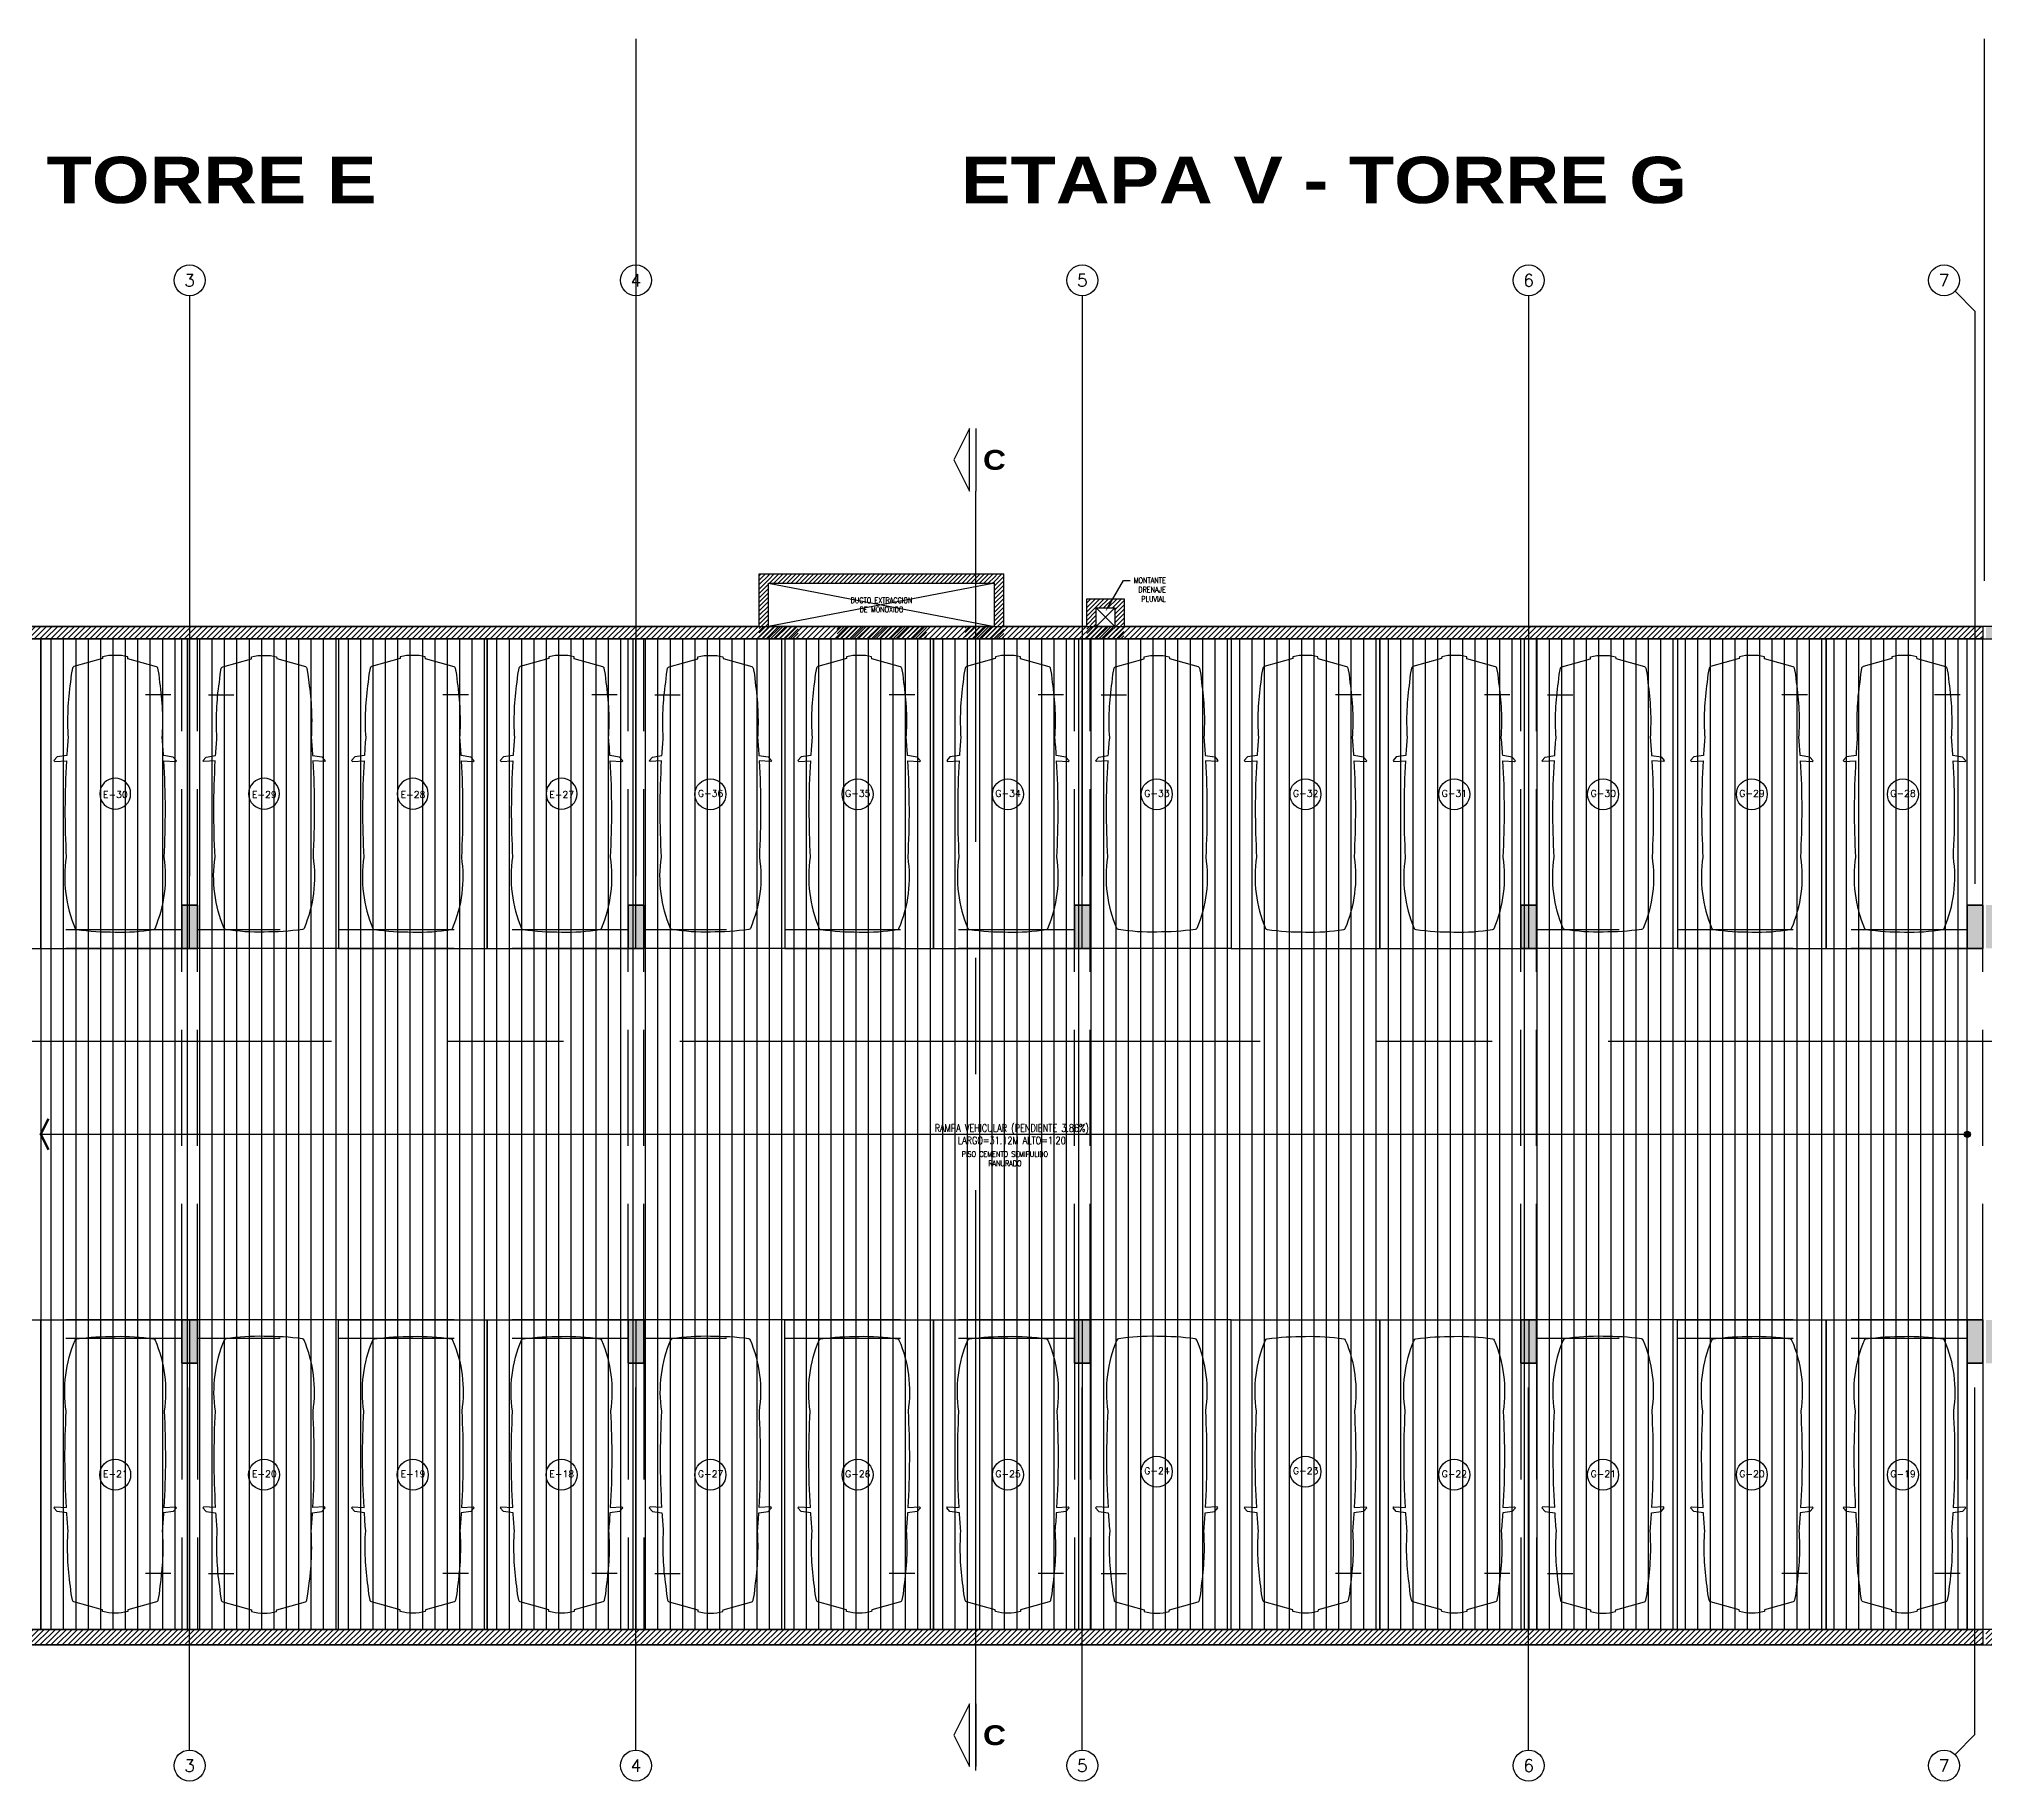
# Model space of a CAD drawing. Extents: x 226317 to 226469, y 8188101 to 8188260.
# Drawn here: x 226357.07 to 226388.5, y 8188149.46 to 8188177.6 of the extents above; entities that cross this region are included whole.
import ezdxf
from ezdxf import colors
from ezdxf.entities.mleader import LeaderData, LeaderLine
from ezdxf.enums import TextEntityAlignment as Align
from ezdxf.math import Vec2, Vec3

# ---------------------------------------------------------------- set-up
doc = ezdxf.new("R2010")
doc.units = 0
doc.header["$LTSCALE"] = 15
for name, pattern in [('CENTER', [2, 1.25, -0.25, 0.25, -0.25]), ('HIDDEN2', [0.1875, 0.125, -0.0625]), ('PHANTOM', [2.5, 1.25, -0.25, 0.25, -0.25, 0.25, -0.25]), ('PHANTOM2', [1.25, 0.625, -0.125, 0.125, -0.125, 0.125, -0.125])]:
    doc.linetypes.add(name, pattern=pattern)
doc.layers.get('0').update_dxf_attribs({"color": 250})
for name, color, linetype in [('A-EJES', 250, 'PHANTOM'), ('A-ESTRUCTURA-HATCH', 250, 'Continuous'), ('A-ESTRUCTURA-MUROS', 252, 'Continuous'), ('A-ESTRUCTURA-VIGAS', 250, 'HIDDEN2'), ('A-HATCH', 250, 'Continuous'), ('A-LINEAS', 250, 'Continuous'), ('A-MOBILIARIO', 250, 'Continuous'), ('A-NUMERO ESTAC', 250, 'Continuous'), ('A-TEXTO-ACABADO PISO', 250, 'Continuous'), ('A-TEXTO-AMBIENTES', 252, 'Continuous'), ('A-TEXTO-INDICACIONES', 250, 'Continuous'), ('A_50_CortesElev', 250, 'CENTER'), ('L11 Borde Laminas y Ejes', 150, 'Continuous'), ('L6 Linea fina', 141, 'Continuous'), ('MURO CF 120', 250, 'Continuous'), ('MURO CF 60', 250, 'Continuous')]:
    doc.layers.add(name, color=color, linetype=linetype)
doc.layers.add('A-ESTRUCTURA-PLACAS', color=252, linetype='Continuous', lineweight=35)
doc.layers.add('A-MUROS', color=252, linetype='Continuous', lineweight=30)
doc.styles.add('R160-75', font='ariblk.ttf', dxfattribs={"height": 0.6})
doc.styles.add('ROMANS', font='romans.shx', dxfattribs={"width": 0.8})
doc.styles.add('TXT_COTAS', font='romans.shx', dxfattribs={"width": 0.8})
pattern_1 = [(45, (226441.93555, 8188203.057414), (-0.03535534, 0.03535534), [])]

# ---------------------------------------------------------------- blocks, each defined once
blk = doc.blocks.new('*U78')
at = {"ltscale": 0.5}
blk.add_line((2.1, 4.097), (1.687, 4.097), dxfattribs=at)
blk.add_lwpolyline([(0, 0), (2.4, 0), (2.4, 5), (0, 5)], close=True, dxfattribs=at)
blk.add_lwpolyline([(1.988, 3.029), (2.175, 3.018), (2.189, 3.033), (2.136, 3.092), (1.982, 3.115, 0.005253), (1.961, 3.403, 0.053235), (1.923, 4.298), (1.91, 4.424), (1.891, 4.525), (1.886, 4.535, 0.218656), (1.867, 4.551), (1.406, 4.68), (1.402, 4.708, 0.091554), (1.2, 4.734, 0.09162), (0.998, 4.709), (0.994, 4.682), (0.533, 4.552, 0.218656), (0.514, 4.536), (0.509, 4.527), (0.49, 4.425), (0.477, 4.3, 0.053235), (0.439, 3.404, 0.005253), (0.418, 3.116), (0.264, 3.093), (0.211, 3.034), (0.225, 3.019), (0.412, 3.03, 0.028265), (0.41, 1.476, 0.139924), (0.555, 0.325, 0.272148), (0.579, 0.306, 0.035353), (1.2, 0.266, 0.045639), (1.819, 0.305, 0.272148), (1.843, 0.324, 0.139889), (1.99, 1.475, 0.028265)], format="xyb", close=True, dxfattribs=at)
blk = doc.blocks.new('*U84')
at = {"ltscale": 0.5}
blk.add_line((2.165, 4.097), (1.752, 4.097), dxfattribs=at)
blk.add_lwpolyline([(0, 0), (2.53, 0), (2.53, 5), (0, 5)], close=True, dxfattribs=at)
blk.add_lwpolyline([(2.053, 3.029), (2.24, 3.018), (2.254, 3.033), (2.201, 3.092), (2.047, 3.115, 0.005253), (2.026, 3.403, 0.053235), (1.988, 4.298), (1.975, 4.424), (1.956, 4.525), (1.951, 4.535, 0.218656), (1.932, 4.551), (1.471, 4.68), (1.467, 4.708, 0.091554), (1.265, 4.734, 0.09162), (1.063, 4.709), (1.059, 4.682), (0.598, 4.552, 0.218656), (0.579, 4.536), (0.574, 4.527), (0.555, 4.425), (0.542, 4.3, 0.053235), (0.504, 3.404, 0.005253), (0.483, 3.116), (0.329, 3.093), (0.276, 3.034), (0.29, 3.019), (0.477, 3.03, 0.028265), (0.475, 1.476, 0.139924), (0.62, 0.325, 0.272148), (0.644, 0.306, 0.035353), (1.265, 0.266, 0.045639), (1.884, 0.305, 0.272148), (1.908, 0.324, 0.139889), (2.055, 1.475, 0.028265)], format="xyb", close=True, dxfattribs=at)
blk = doc.blocks.new('*U79')
at = {"ltscale": 0.5}
blk.add_line((2.102, 4.097), (1.69, 4.097), dxfattribs=at)
blk.add_lwpolyline([(0, 0), (2.405, 0), (2.405, 5), (0, 5)], close=True, dxfattribs=at)
blk.add_lwpolyline([(1.99, 3.029), (2.177, 3.018), (2.191, 3.033), (2.138, 3.092), (1.985, 3.115, 0.005253), (1.963, 3.403, 0.053235), (1.925, 4.298), (1.912, 4.424), (1.893, 4.525), (1.889, 4.535, 0.218656), (1.87, 4.551), (1.408, 4.68), (1.405, 4.708, 0.091554), (1.203, 4.734, 0.09162), (1, 4.709), (0.997, 4.682), (0.535, 4.552, 0.218656), (0.516, 4.536), (0.512, 4.527), (0.493, 4.425), (0.48, 4.3, 0.053235), (0.442, 3.404, 0.005253), (0.42, 3.116), (0.267, 3.093), (0.214, 3.034), (0.228, 3.019), (0.415, 3.03, 0.028265), (0.412, 1.476, 0.139924), (0.557, 0.325, 0.272148), (0.581, 0.306, 0.035353), (1.203, 0.266, 0.045639), (1.822, 0.305, 0.272148), (1.846, 0.324, 0.139889), (1.993, 1.475, 0.028265)], format="xyb", close=True, dxfattribs=at)
blk = doc.blocks.new('*U101')
at = {"ltscale": 0.5}
blk.add_line((2.1, 4.097), (1.687, 4.097), dxfattribs=at)
blk.add_lwpolyline([(0, 0), (2.4, 0), (2.4, 5), (0, 5)], close=True, dxfattribs=at)
blk.add_lwpolyline([(1.988, 3.029), (2.175, 3.018), (2.189, 3.033), (2.136, 3.092), (1.982, 3.115, 0.005253), (1.961, 3.403, 0.053235), (1.923, 4.298), (1.91, 4.424), (1.891, 4.525), (1.886, 4.535, 0.218656), (1.867, 4.551), (1.406, 4.68), (1.402, 4.708, 0.091554), (1.2, 4.734, 0.09162), (0.998, 4.709), (0.994, 4.682), (0.533, 4.552, 0.218656), (0.514, 4.536), (0.509, 4.527), (0.49, 4.425), (0.477, 4.3, 0.053235), (0.439, 3.404, 0.005253), (0.418, 3.116), (0.264, 3.093), (0.211, 3.034), (0.225, 3.019), (0.412, 3.03, 0.028265), (0.41, 1.476, 0.139924), (0.555, 0.325, 0.272148), (0.579, 0.306, 0.035353), (1.2, 0.266, 0.045639), (1.819, 0.305, 0.272148), (1.843, 0.324, 0.139889), (1.99, 1.475, 0.028265)], format="xyb", close=True, dxfattribs=at)
blk = doc.blocks.new('*U102')
at = {"ltscale": 0.5}
blk.add_line((2.102, 4.097), (1.69, 4.097), dxfattribs=at)
blk.add_lwpolyline([(0, 0), (2.405, 0), (2.405, 5), (0, 5)], close=True, dxfattribs=at)
blk.add_lwpolyline([(1.99, 3.029), (2.177, 3.018), (2.191, 3.033), (2.138, 3.092), (1.985, 3.115, 0.005253), (1.963, 3.403, 0.053235), (1.925, 4.298), (1.912, 4.424), (1.893, 4.525), (1.889, 4.535, 0.218656), (1.87, 4.551), (1.408, 4.68), (1.405, 4.708, 0.091554), (1.202, 4.734, 0.09162), (1, 4.709), (0.997, 4.682), (0.535, 4.552, 0.218656), (0.516, 4.536), (0.512, 4.527), (0.493, 4.425), (0.48, 4.3, 0.053235), (0.442, 3.404, 0.005253), (0.42, 3.116), (0.267, 3.093), (0.214, 3.034), (0.228, 3.019), (0.415, 3.03, 0.028265), (0.412, 1.476, 0.139924), (0.557, 0.325, 0.272148), (0.581, 0.306, 0.035353), (1.202, 0.266, 0.045639), (1.822, 0.305, 0.272148), (1.846, 0.324, 0.139889), (1.993, 1.475, 0.028265)], format="xyb", close=True, dxfattribs=at)
blk = doc.blocks.new('EST P2')
at = {"layer": 'A-ESTRUCTURA-HATCH'}
h = blk.add_hatch(dxfattribs=at)
h.set_pattern_fill('ANSI31', color=256, scale=0.02)
h.set_pattern_definition([(45, (-226392.07709, -8188163.05961), (-0.04490128060535, 0.04490128060535), [])])
h.paths.add_polyline_path([(-3.61, 5.05), (-3.61, 4.85), (-44.785, 4.85), (-44.785, -0.15), (-46.99, -0.15), (-46.99, -11.15), (-3.61, -11.15), (-3.61, -11.4), (-47.24, -11.4), (-47.24, 0.15), (-45.035, 0.15), (-45.035, 5.05)])
h.paths.add_polyline_path([(5.876, 4.85), (5.876, 5.05), (35.53, 5.05), (35.53, 4.85)])
h.paths.add_polyline_path([(35.58, -11.15), (71.88, -11.15), (71.88, -11.4), (35.58, -11.4)])
h.paths.add_polyline_path([(-3.56, -11.15), (35.53, -11.15), (35.53, -11.4), (-3.56, -11.4)])
edge = h.paths.add_edge_path()
edge.add_arc((63.301, -0.15), 9.7, 360, 540)
edge.add_line((53.601, -0.15), (53.801, -0.15))
edge.add_arc((63.301, -0.15), 9.5, 0, 180, ccw=False)
edge.add_line((72.801, -0.15), (73.001, -0.15))
h.paths.add_polyline_path([(47.915, 5.05), (35.58, 5.05), (35.58, 4.85), (47.915, 4.85)])
edge = h.paths.add_edge_path()
edge.add_arc((63.301, -0.15), 3.3, 0.0011, 49.9945)
edge.add_line((65.422, 2.378), (65.422, -0.15))
edge.add_line((65.422, -0.15), (65.272, -0.15))
edge.add_line((65.272, -0.15), (65.272, 2.496))
edge.add_arc((63.301, -0.15), 3.3, 53.3155, 179.9999)
edge.add_line((60.001, -0.15), (59.801, -0.15))
edge.add_arc((63.301, -0.15), 3.5, 0.001, 179.9999, ccw=False)
edge.add_line((66.801, -0.15), (66.601, -0.15))
edge.add_line((66.601, -0.15), (66.601, -0.15))
h.paths.add_polyline_path([(51.865, 4.85), (53.376, 4.85), (53.376, 5.05), (51.865, 5.05)])
h = blk.add_hatch(color=256, dxfattribs=at)
h.dxf.hatch_style = 1
h.paths.add_polyline_path([(1.925, -0.151), (-0.175, -0.151), (-0.175, 4.85), (-3.56, 4.85), (-3.56, 5.05), (3.775, 5.05), (3.775, 3.2), (3.625, 3.2), (3.625, 4.85), (-0.025, 4.85), (-0.025, 2.2), (3.775, 2.2), (3.775, 2.05), (-0.025, 2.05), (-0.025, 0), (1.925, 0)])
h.paths.add_polyline_path([(51.865, 5.05), (47.915, 5.05), (47.915, -0.15), (50.25, -0.15), (50.25, 0), (48.065, 0), (48.065, 2.05), (50.015, 2.05), (50.015, 2.2), (48.065, 2.2), (48.065, 4.85), (51.715, 4.85), (51.715, 1.9), (51.865, 1.9)])
h.paths.add_polyline_path([(71.63, -6.15), (71.88, -6.15), (71.88, -6.85), (71.63, -6.85)])
h.paths.add_polyline_path([(64.42, -6.15), (64.67, -6.15), (64.67, -6.85), (64.42, -6.85)])
h.paths.add_polyline_path([(57.21, -6.15), (57.46, -6.15), (57.46, -6.85), (57.21, -6.85)])
h.paths.add_polyline_path([(50, -6.15), (50.25, -6.15), (50.25, -6.85), (50, -6.85)])
h.paths.add_polyline_path([(42.79, -6.15), (43.04, -6.15), (43.04, -6.85), (42.79, -6.85)])
h.paths.add_polyline_path([(42.79, 0.55), (43.04, 0.55), (43.04, -0.15), (42.79, -0.15)])
h.paths.add_polyline_path([(35.58, -6.15), (35.83, -6.15), (35.83, -6.85), (35.58, -6.85)])
h.paths.add_polyline_path([(35.58, 0.55), (35.83, 0.55), (35.83, -0.15), (35.58, -0.15)])
h.paths.add_polyline_path([(35.28, -6.15), (35.53, -6.15), (35.53, -6.85), (35.28, -6.85)])
h.paths.add_polyline_path([(35.28, 0.55), (35.53, 0.55), (35.53, -0.15), (35.28, -0.15)])
h.paths.add_polyline_path([(30.28, -6.15), (30.53, -6.15), (30.53, -6.85), (30.28, -6.85)])
h.paths.add_polyline_path([(30.28, 0.55), (30.53, 0.55), (30.53, -0.15), (30.28, -0.15)])
h.paths.add_polyline_path([(23.07, -6.15), (23.32, -6.15), (23.32, -6.85), (23.07, -6.85)])
h.paths.add_polyline_path([(23.07, 0.55), (23.32, 0.55), (23.32, -0.15), (23.07, -0.15)])
h.paths.add_polyline_path([(18.07, -6.15), (18.32, -6.15), (18.32, -6.85), (18.07, -6.85)])
h.paths.add_polyline_path([(18.07, 0.55), (18.32, 0.55), (18.32, -0.15), (18.07, -0.15)])
h.paths.add_polyline_path([(10.86, -6.15), (11.11, -6.15), (11.11, -6.85), (10.86, -6.85)])
h.paths.add_polyline_path([(10.86, 0.55), (11.11, 0.55), (11.11, -0.15), (10.86, -0.15)])
h.paths.add_polyline_path([(3.65, -6.15), (3.9, -6.15), (3.9, -6.85), (3.65, -6.85)])
h.paths.add_polyline_path([(3.626, 0.55), (3.9, 0.55), (3.9, -0.15), (3.626, -0.15)])
h.paths.add_polyline_path([(-3.56, -6.15), (-3.31, -6.15), (-3.31, -6.85), (-3.56, -6.85)])
h.paths.add_polyline_path([(-3.56, 0.55), (-3.31, 0.55), (-3.31, -0.15), (-3.56, -0.15)])
h.paths.add_polyline_path([(-3.86, -6.15), (-3.61, -6.15), (-3.61, -6.85), (-3.86, -6.85)])
h.paths.add_polyline_path([(-3.86, 0.55), (-3.61, 0.55), (-3.61, -0.15), (-3.86, -0.15)])
h.paths.add_polyline_path([(-11.07, -6.15), (-10.82, -6.15), (-10.82, -6.85), (-11.07, -6.85)])
h.paths.add_polyline_path([(-11.07, 0.55), (-10.82, 0.55), (-10.82, -0.15), (-11.07, -0.15)])
h.paths.add_polyline_path([(-18.28, -6.15), (-18.03, -6.15), (-18.03, -6.85), (-18.28, -6.85)])
h.paths.add_polyline_path([(-18.28, 0.55), (-18.03, 0.55), (-18.03, -0.15), (-18.28, -0.15)])
h.paths.add_polyline_path([(-25.49, -6.15), (-25.24, -6.15), (-25.24, -6.85), (-25.49, -6.85)])
h.paths.add_polyline_path([(-25.49, 0.55), (-25.24, 0.55), (-25.24, -0.15), (-25.49, -0.15)])
h.paths.add_polyline_path([(-32.7, -6.15), (-32.45, -6.15), (-32.45, -6.85), (-32.7, -6.85)])
h.paths.add_polyline_path([(-32.7, 0.55), (-32.45, 0.55), (-32.45, -0.15), (-32.7, -0.15)])
h.paths.add_polyline_path([(-39.91, -6.15), (-39.66, -6.15), (-39.66, -6.85), (-39.91, -6.85)])
h.paths.add_polyline_path([(-39.91, 0.55), (-39.66, 0.55), (-39.66, -0.15), (-39.91, -0.15)])
at = {"layer": 'A-ESTRUCTURA-MUROS'}
blk.add_lwpolyline([(-3.61, 5.05), (-3.61, 4.85), (-44.785, 4.85), (-44.785, -0.15), (-46.99, -0.15), (-46.99, -11.15), (-3.61, -11.15), (-3.61, -11.4), (-47.24, -11.4), (-47.24, 0.15), (-45.035, 0.15), (-45.035, 5.05)], close=True, dxfattribs=at)
at = {"layer": 'A-ESTRUCTURA-PLACAS'}
for points in [[(-32.7, 0.55), (-32.45, 0.55), (-32.45, -0.15), (-32.7, -0.15)], [(-25.49, 0.55), (-25.24, 0.55), (-25.24, -0.15), (-25.49, -0.15)], [(-18.28, 0.55), (-18.03, 0.55), (-18.03, -0.15), (-18.28, -0.15)], [(-11.07, 0.55), (-10.82, 0.55), (-10.82, -0.15), (-11.07, -0.15)], [(-3.86, 0.55), (-3.61, 0.55), (-3.61, -0.15), (-3.86, -0.15)], [(-32.7, -6.15), (-32.45, -6.15), (-32.45, -6.85), (-32.7, -6.85)], [(-25.49, -6.15), (-25.24, -6.15), (-25.24, -6.85), (-25.49, -6.85)], [(-18.28, -6.15), (-18.03, -6.15), (-18.03, -6.85), (-18.28, -6.85)], [(-11.07, -6.15), (-10.82, -6.15), (-10.82, -6.85), (-11.07, -6.85)], [(-3.86, -6.15), (-3.61, -6.15), (-3.61, -6.85), (-3.86, -6.85)]]:
    blk.add_lwpolyline(points, close=True, dxfattribs=at)
at = {"layer": 'A-ESTRUCTURA-VIGAS'}
for points in [[(-32.7, 0.55), (-32.7, 4.85)], [(-32.45, 0.55), (-32.45, 4.85)], [(-25.49, 0.55), (-25.49, 4.85)], [(-25.24, 0.55), (-25.24, 4.85)], [(-18.28, 0.55), (-18.28, 4.85)], [(-18.03, 0.55), (-18.03, 4.85)], [(-11.07, 0.55), (-11.07, 4.85)], [(-10.82, 0.55), (-10.82, 4.85)], [(-3.86, 0.55), (-3.86, 4.85)], [(-3.61, 0.55), (-3.61, 4.85)], [(-32.7, 0.15), (-39.66, 0.15)], [(-25.49, 0.15), (-32.45, 0.15)], [(-18.28, 0.15), (-25.24, 0.15)], [(-3.86, 0.15), (-10.82, 0.15)], [(-32.7, -0.15), (-39.66, -0.15)], [(-32.7, -6.15), (-32.7, -0.15)], [(-32.45, -6.15), (-32.45, -0.15)], [(-25.49, -0.15), (-32.45, -0.15)], [(-25.49, -6.15), (-25.49, -0.15)], [(-25.24, -6.15), (-25.24, -0.15)], [(-18.28, -0.15), (-25.24, -0.15)], [(-18.28, -6.15), (-18.28, -0.15)], [(-18.03, -6.15), (-18.03, -0.15)], [(-11.07, -6.15), (-11.07, -0.15)], [(-10.82, -6.15), (-10.82, -0.15)], [(-3.86, -0.15), (-10.82, -0.15)], [(-3.86, -6.15), (-3.86, -0.15)], [(-3.61, -6.15), (-3.61, -0.15)], [(-32.7, -6.15), (-39.66, -6.15)], [(-25.49, -6.15), (-32.45, -6.15)], [(-18.28, -6.15), (-25.24, -6.15)], [(-3.86, -6.15), (-10.82, -6.15)], [(-32.7, -6.45), (-39.66, -6.45)], [(-25.49, -6.45), (-32.45, -6.45)], [(-18.28, -6.45), (-25.24, -6.45)], [(-3.86, -6.45), (-10.82, -6.45)], [(-32.7, -6.85), (-32.7, -11.15)], [(-32.45, -6.85), (-32.45, -11.15)], [(-25.49, -6.85), (-25.49, -11.15)], [(-25.24, -6.85), (-25.24, -11.15)], [(-18.28, -6.85), (-18.28, -11.15)], [(-18.03, -6.85), (-18.03, -11.15)], [(-11.07, -6.85), (-11.07, -11.15)], [(-10.82, -6.85), (-10.82, -11.15)], [(-3.86, -6.85), (-3.86, -11.15)], [(-3.61, -6.85), (-3.61, -11.15)]]:
    blk.add_lwpolyline(points, dxfattribs=at)
blk = doc.blocks.new('EJES 1P')
at = {"layer": 'A-EJES', "linetype": 'PHANTOM2'}
for p, q in [((40.951, 5.416), (41.274, 5.092)), ((40.951, -18.221), (41.274, -17.898))]:
    blk.add_line(p, q, dxfattribs=at)
for points in [[(12.434, 5.345), (12.434, -4.158)], [(19.644, 5.345), (19.644, -4.158)], [(26.854, 5.345), (26.854, -4.158)], [(34.064, 5.345), (34.064, -4.158)], [(41.274, 5.092), (41.274, -4.158)], [(12.434, -18.151), (12.434, -12.292)], [(19.644, -18.151), (19.644, -12.292)], [(26.854, -18.151), (26.854, -12.292)], [(34.064, -18.151), (34.064, -12.292)], [(41.274, -17.898), (41.274, -12.292)]]:
    blk.add_lwpolyline(points, dxfattribs=at)
at = {"layer": 'A-EJES', "linetype": 'Continuous'}
for centre in [(12.434, 5.592), (19.644, 5.592), (26.854, 5.592), (34.064, 5.592), (40.774, 5.592), (12.434, -18.398), (19.644, -18.398), (26.854, -18.398), (34.064, -18.398), (40.774, -18.398)]:
    blk.add_circle(centre, 0.25, dxfattribs=at)
at = {"layer": 'A-EJES', "linetype": 'Continuous', "style": 'ROMANS'}
for s, p in [('3', (12.434, 5.592)), ('4', (19.644, 5.592)), ('5', (26.854, 5.592)), ('6', (34.064, 5.592)), ('7', (40.774, 5.592)), ('3', (12.434, -18.398)), ('4', (19.644, -18.398)), ('5', (26.854, -18.398)), ('6', (34.064, -18.398)), ('7', (40.774, -18.398))]:
    blk.add_text(s, height=0.2, dxfattribs=at).set_placement(p, align=Align.MIDDLE_CENTER)
blk = doc.blocks.new('*U67')
blk.add_line((-3, -5.08), (-3, 5.08))
blk.add_lwpolyline([(-4.02, 5.08), (-4.02, -5.08), (-6.56, 0)], close=True)
at = {"linetype": 'Continuous', "style": 'R160-75'}
blk.add_attdef('A', text='', height=0.3, dxfattribs=at).set_placement((0, 0), align=Align.MIDDLE_CENTER)
blk = doc.blocks.new('Cortes-Elev.')
at = {"layer": 'A_50_CortesElev', "linetype": 'CENTER', "ltscale": 0.5}
for points in [[(9.341, 16.576), (9.341, 37.239)], [(103.931, 28.354), (-19.094, 28.354)]]:
    blk.add_lwpolyline(points, dxfattribs=at)
ref = blk.add_blockref('*U67', (9.641, 37.747), dxfattribs=dict(at, xscale=-0.1000000000000001, yscale=0.1000000000000001, zscale=-0.1000000000000001, rotation=180))
ref.add_attrib('A', 'C', dxfattribs={"layer": '0', "linetype": 'Continuous', "extrusion": (0, 0, -1), "height": 0.32, "rotation": 180, "style": 'R160-75'}).set_placement((-9.641, 37.747), align=Align.MIDDLE)
ref = blk.add_blockref('*U67', (9.641, 17.148), dxfattribs=dict(at, xscale=-0.1000000000000001, yscale=0.1000000000000001, zscale=-0.1000000000000001, rotation=180))
ref.add_attrib('A', 'C', dxfattribs={"layer": '0', "linetype": 'Continuous', "extrusion": (0, 0, -1), "height": 0.32, "rotation": 180, "style": 'R160-75'}).set_placement((-9.641, 17.148), align=Align.MIDDLE)
blk = doc.blocks.new('EJE')
at = {"linetype": 'Continuous'}
blk.add_circle((0, 0), 0.5, dxfattribs=at)
at = {"layer": 'A-TEXTO-INDICACIONES', "style": 'ROMANS'}
blk.add_attdef('EJE', text='', height=0.22, rotation=0, dxfattribs=at).set_placement((0.007, 0.028), align=Align.MIDDLE_CENTER)

msp = doc.modelspace()

# ---------------------------------------------------------------- hatches: boundary and pattern name
h = msp.add_hatch(color=8)
h.dxf.hatch_style = 1
edge = h.paths.add_edge_path()
edge.add_arc((226388.2171, 8188159.9096), 0.05, 0, 360)
at = {"layer": 'A-HATCH'}
h = msp.add_hatch(dxfattribs=at)
h.set_pattern_fill('_USER', color=8, scale=0.2, angle=90, pattern_type=0)
h.set_pattern_definition([(90, (226388.4671, 8188159.90955), (-0.2, 1e-17), [])])
h.paths.add_polyline_path([(226357.0971, 8188167.9096), (226357.0971, 8188151.9096), (226388.2171, 8188151.9096), (226388.2171, 8188167.9096)])
at = {"layer": 'MURO CF 120'}
h = msp.add_hatch(dxfattribs=at)
h.set_pattern_fill('_USER', color=8, scale=0.05, angle=45, style=0, pattern_type=0)
h.set_pattern_definition(pattern_1)
h.paths.add_polyline_path([(226368.8527, 8188167.9096), (226368.7027, 8188167.9096), (226368.7027, 8188168.9596), (226368.8527, 8188168.9596)])
h = msp.add_hatch(dxfattribs=at)
h.set_pattern_fill('_USER', color=8, scale=0.05, angle=45, style=0, pattern_type=0)
h.set_pattern_definition(pattern_1)
h.paths.add_polyline_path([(226372.5027, 8188168.9595), (226368.8527, 8188168.9596), (226368.8527, 8188168.8096), (226372.5028, 8188168.8096)])
h = msp.add_hatch(dxfattribs=at)
h.set_pattern_fill('_USER', color=8, scale=0.05, angle=45, style=0, pattern_type=0)
h.set_pattern_definition(pattern_1)
h.paths.add_polyline_path([(226372.5028, 8188167.9096), (226372.6528, 8188167.9096), (226372.6527, 8188168.9594), (226372.5027, 8188168.9594)])
h = msp.add_hatch(dxfattribs=at)
h.set_pattern_fill('_USER', color=8, scale=0.05, angle=45, style=0, pattern_type=0)
h.set_pattern_definition(pattern_1)
h.paths.add_polyline_path([(226369.3318, 8188168.1095), (226368.8527, 8188168.1097), (226368.8527, 8188167.9096), (226369.3319, 8188167.9096)])
h = msp.add_hatch(dxfattribs=at)
h.set_pattern_fill('_USER', color=8, scale=0.05, angle=45, style=0, pattern_type=0)
h.set_pattern_definition(pattern_1)
h.paths.add_polyline_path([(226371.4025, 8188168.1052), (226369.9594, 8188168.1054), (226369.9595, 8188167.9053), (226371.4025, 8188167.9053)])
h = msp.add_hatch(dxfattribs=at)
h.set_pattern_fill('_USER', color=8, scale=0.05, angle=45, style=0, pattern_type=0)
h.set_pattern_definition(pattern_1)
h.paths.add_polyline_path([(226372.5027, 8188168.1108), (226372.0301, 8188168.111), (226372.0301, 8188167.9109), (226372.5028, 8188167.9109)])
at = {"layer": 'MURO CF 60'}
h = msp.add_hatch(dxfattribs=at)
h.set_pattern_fill('_USER', color=8, scale=0.05, angle=45, pattern_type=0)
h.set_pattern_definition(pattern_1)
h.paths.add_polyline_path([(226373.993, 8188168.5595), (226374.593, 8188168.5595), (226374.593, 8188167.9096), (226373.993, 8188167.9096)])
h.paths.add_polyline_path([(226374.143, 8188168.4095), (226374.443, 8188168.4095), (226374.443, 8188168.1095), (226374.143, 8188168.1095)], flags=16)

# ---------------------------------------------------------------- linework, layer by layer
at = {"color": 8}
for p, q in [((226368.8527, 8188168.8096, 0), (226372.5028, 8188168.1096)), ((226372.5028, 8188168.8096), (226368.8527, 8188168.1096, 0)), ((226374.1471, 8188168.4096), (226374.4471, 8188168.1096)), ((226374.4471, 8188168.4096), (226374.1471, 8188168.1096)), ((226357.0971, 8188159.9096), (226388.2171, 8188159.9096))]:
    msp.add_line(p, q, dxfattribs=at)
at = {"color": 8, "const_width": 0.0375}
msp.add_lwpolyline([(226357.2226, 8188159.6596), (226357.0971, 8188159.9096), (226357.2226, 8188160.1596)], dxfattribs=at)
at = {"color": 8}
msp.add_circle((226388.2171, 8188159.9096), 0.05, dxfattribs=at)
at = {"layer": 'A-LINEAS', "color": 8}
msp.add_lwpolyline([(226357.0971, 8188167.9096), (226357.0971, 8188151.9096), (226388.2171, 8188151.9096), (226388.2171, 8188167.9096)], close=True, dxfattribs=at)
at = {"layer": 'A-MUROS', "color": 8}
for p, q in [((226368.7027, 8188168.1094, 0), (226368.7027, 8188168.9596, 0)), ((226368.7027, 8188168.9596, 0), (226372.6528, 8188168.9596)), ((226372.6528, 8188168.1096), (226372.6528, 8188168.9596)), ((226368.8527, 8188168.1096, 0), (226368.8527, 8188168.8096, 0)), ((226368.8527, 8188168.8096, 0), (226372.5028, 8188168.8096)), ((226372.5028, 8188168.1096), (226372.5028, 8188168.8096)), ((226368.7027, 8188168.1096, 0), (226345.8027, 8188168.1096)), ((226372.5028, 8188168.1096), (226368.8527, 8188168.1096, 0)), ((226373.9971, 8188168.1096), (226372.6528, 8188168.1096))]:
    msp.add_line(p, q, dxfattribs=at)
at = {"layer": 'A-MUROS'}
for p, q in [((226395.8521, 8188168.1096), (226374.5971, 8188168.1096)), ((226347.2921, 8188167.9096), (226391.9021, 8188167.9096)), ((226344.8371, 8188151.6596), (226463.953, 8188151.6596)), ((226463.953, 8188151.9096), (226345.0871, 8188151.9096))]:
    msp.add_line(p, q, dxfattribs=at)
at = {"layer": 'A-MUROS', "color": 8}
msp.add_lwpolyline([(226373.9971, 8188168.1096), (226373.9971, 8188168.5596), (226374.5971, 8188168.5596), (226374.5971, 8188168.1096)], dxfattribs=at)
for points in [[(226374.1471, 8188168.1096), (226374.1471, 8188168.4096), (226374.4471, 8188168.4096), (226374.4471, 8188168.1096)], [(226359.3771, 8188162.9096), (226359.6271, 8188162.9096), (226359.6271, 8188163.6096), (226359.3771, 8188163.6096)], [(226366.5871, 8188162.9096), (226366.8371, 8188162.9096), (226366.8371, 8188163.6096), (226366.5871, 8188163.6096)], [(226373.7971, 8188162.9096), (226374.0471, 8188162.9096), (226374.0471, 8188163.6096), (226373.7971, 8188163.6096)], [(226381.0071, 8188162.9096), (226381.2571, 8188162.9096), (226381.2571, 8188163.6096), (226381.0071, 8188163.6096)], [(226388.2171, 8188162.9096), (226388.4671, 8188162.9096), (226388.4671, 8188163.6096), (226388.2171, 8188163.6096)], [(226359.3771, 8188156.9096), (226359.6271, 8188156.9096), (226359.6271, 8188156.2096), (226359.3771, 8188156.2096)], [(226366.5871, 8188156.9096), (226366.8371, 8188156.9096), (226366.8371, 8188156.2096), (226366.5871, 8188156.2096)], [(226373.7971, 8188156.9096), (226374.0471, 8188156.9096), (226374.0471, 8188156.2096), (226373.7971, 8188156.2096)], [(226381.0071, 8188156.9096), (226381.2571, 8188156.9096), (226381.2571, 8188156.2096), (226381.0071, 8188156.2096)], [(226388.2171, 8188156.9096), (226388.4671, 8188156.9096), (226388.4671, 8188156.2096), (226388.2171, 8188156.2096)]]:
    msp.add_lwpolyline(points, close=True, dxfattribs=at)
at = {"layer": 'L6 Linea fina', "color": 8, "linetype": 'CENTER'}
for p, q in [((226366.7121, 8188177.6006), (226366.7121, 8188168.8502)), ((226388.4921, 8188177.6006), (226388.4921, 8188168.8502))]:
    msp.add_line(p, q, dxfattribs=at)

# ---------------------------------------------------------------- block references
for name, p in [('EJES 1P', (226347.0678, 8188168.1096)), ('EST P2', (226392.0771, 8188163.0596))]:
    msp.add_blockref(name, p)
at = {"layer": 'A-MOBILIARIO', "color": 8}
for name, p, rotation in [('*U78', (226354.6971, 8188162.9096), 7.056432374225115e-07), ('*U79', (226357.0971, 8188162.9096), 7.056432374225115e-07), ('*U78', (226361.9071, 8188162.9096), 7.056432374225115e-07), ('*U79', (226364.3071, 8188162.9096), 7.056432374225115e-07), ('*U78', (226369.1171, 8188162.9096), 7.056432374225115e-07), ('*U79', (226371.5171, 8188162.9096), 7.056432374225115e-07), ('*U101', (226376.3271, 8188162.9096), 7.056432374225115e-07), ('*U102', (226378.7271, 8188162.9096), 7.056432374225115e-07), ('*U78', (226383.5371, 8188162.9096), 7.056432374225115e-07), ('*U84', (226385.9371, 8188162.9096), 7.056432374225115e-07), ('*U79', (226361.9071, 8188156.9096), 180.0000007056432), ('*U79', (226369.1171, 8188156.9096), 180.0000007056432), ('*U79', (226376.3271, 8188156.9096), 180.0000007056432), ('*U79', (226383.5371, 8188156.9096), 180.0000007056432)]:
    msp.add_blockref(name, p, dxfattribs=dict(at, rotation=rotation))
at = {"layer": 'A-MOBILIARIO', "color": 8, "xscale": -1}
for name, p, rotation in [('*U79', (226361.9071, 8188162.9096), 359.9999992943568), ('*U79', (226369.1171, 8188162.9096), 359.9999992943568), ('*U79', (226376.3271, 8188162.9096), 359.9999992943568), ('*U79', (226383.5371, 8188162.9096), 359.9999992943568), ('*U78', (226354.6971, 8188156.9096), 179.9999992943567), ('*U79', (226357.0971, 8188156.9096), 179.9999992943567), ('*U78', (226361.9071, 8188156.9096), 179.9999992943567), ('*U79', (226364.3071, 8188156.9096), 179.9999992943567), ('*U78', (226369.1171, 8188156.9096), 179.9999992943567), ('*U79', (226371.5171, 8188156.9096), 179.9999992943567), ('*U78', (226376.3271, 8188156.9096), 179.9999992943567), ('*U79', (226378.7271, 8188156.9096), 179.9999992943567), ('*U78', (226383.5371, 8188156.9096), 179.9999992943567), ('*U84', (226385.9371, 8188156.9096), 179.9999992943567)]:
    msp.add_blockref(name, p, dxfattribs=dict(at, rotation=rotation))
at = {"layer": 'A-NUMERO ESTAC', "color": 8}
ref = msp.add_blockref('EJE', (226358.2996, 8188165.4098), dxfattribs=dict(at, xscale=-0.5, yscale=0.5, zscale=0.5, rotation=180))
ref.add_attrib('EJE', 'E-30', dxfattribs={"layer": 'A-TEXTO-INDICACIONES', "height": 0.11, "rotation": 360, "style": 'ROMANS'}).set_placement((226358.303, 8188165.396), align=Align.MIDDLE_CENTER)
ref = msp.add_blockref('EJE', (226360.7046, 8188165.4098), dxfattribs=dict(at, xscale=-0.5, yscale=0.5, zscale=0.5, rotation=180))
ref.add_attrib('EJE', 'E-29', dxfattribs={"layer": 'A-TEXTO-INDICACIONES', "height": 0.11, "rotation": 360, "style": 'ROMANS'}).set_placement((226360.708, 8188165.396), align=Align.MIDDLE_CENTER)
ref = msp.add_blockref('EJE', (226363.1071, 8188165.4098), dxfattribs=dict(at, xscale=-0.5, yscale=0.5, zscale=0.5, rotation=180))
ref.add_attrib('EJE', 'E-28', dxfattribs={"layer": 'A-TEXTO-INDICACIONES', "height": 0.11, "rotation": 360, "style": 'ROMANS'}).set_placement((226363.1105, 8188165.396), align=Align.MIDDLE_CENTER)
ref = msp.add_blockref('EJE', (226365.5096, 8188165.4098), dxfattribs=dict(at, xscale=-0.5, yscale=0.5, zscale=0.5, rotation=180))
ref.add_attrib('EJE', 'E-27', dxfattribs={"layer": 'A-TEXTO-INDICACIONES', "height": 0.11, "rotation": 360, "style": 'ROMANS'}).set_placement((226365.513, 8188165.396), align=Align.MIDDLE_CENTER)
at = {"layer": 'A-NUMERO ESTAC', "color": 8, "xscale": 0.5, "yscale": 0.5, "zscale": 0.5}
for p, values in [((226367.9145, 8188165.4), {'EJE': 'G-36'}), ((226370.2915, 8188165.4), {'EJE': 'G-35'}), ((226372.7194, 8188165.4001), {'EJE': 'G-34'}), ((226375.1245, 8188165.4), {'EJE': 'G-33'}), ((226377.527, 8188165.4), {'EJE': 'G-32'}), ((226379.9294, 8188165.4001), {'EJE': 'G-31'}), ((226382.3346, 8188165.4001), {'EJE': 'G-30'}), ((226384.7369, 8188165.4001), {'EJE': 'G-29'}), ((226387.1765, 8188165.4), {'EJE': 'G-28'}), ((226358.2996, 8188154.4094), {'EJE': 'E-21'}), ((226360.7046, 8188154.4094), {'EJE': 'E-20'}), ((226363.1071, 8188154.4094), {'EJE': 'E-19'}), ((226365.5096, 8188154.4094), {'EJE': 'E-18'}), ((226367.9145, 8188154.4094), {'EJE': 'G-27'}), ((226370.2915, 8188154.4094), {'EJE': 'G-26'}), ((226372.7194, 8188154.4095), {'EJE': 'G-25'}), ((226375.1245, 8188154.459), {'EJE': 'G-24'}), ((226377.527, 8188154.459), {'EJE': 'G-23'}), ((226379.9294, 8188154.4095), {'EJE': 'G-22'}), ((226382.3346, 8188154.4095), {'EJE': 'G-21'}), ((226384.7369, 8188154.4095), {'EJE': 'G-20'}), ((226387.1765, 8188154.4094), {'EJE': 'G-19'})]:
    msp.add_blockref('EJE', p, dxfattribs=at).add_auto_attribs(values)
at = {"layer": 'A_50_CortesElev'}
msp.add_blockref('Cortes-Elev.', (226362.8621, 8188133.0552), dxfattribs=at)

# ---------------------------------------------------------------- texts
at = {"layer": 'A-TEXTO-ACABADO PISO', "color": 8, "insert": (226372.6707, 8188159.6328), "char_height": 0.09, "attachment_point": 2, "style": 'ROMANS'}
msp.add_mtext_dynamic_manual_height_columns('PISO CEMENTO SEMIPULIDO RANURADO', width=1.586307, gutter_width=12.5, heights=[0], dxfattribs=at)
at = {"layer": 'A-TEXTO-AMBIENTES', "color": 8, "insert": (226372.7821, 8188159.9096), "char_height": 0.12, "width": 7.191569, "attachment_point": 5, "style": 'ROMANS'}
msp.add_mtext('RAMPA VEHICULAR (PENDIENTE 3.86%)\\PLARGO=31.12M ALTO=1.20 ', dxfattribs=at)
at = {"layer": 'A-TEXTO-INDICACIONES', "color": 8, "insert": (226370.6777, 8188168.4596, 0), "char_height": 0.09, "width": 1.073848, "attachment_point": 5, "style": 'ROMANS'}
for s in ['DUCTO EXTRACCION DE MONOXIDO{\\Q15; }', 'DUCTO EXTRACCION DE MONOXIDO{\\Q1; }']:
    msp.add_mtext(s, dxfattribs=at)
at = {"layer": 'L11 Borde Laminas y Ejes', "color": 8, "style": 'R160-75'}
for s, p in [('ETAPA VI - TORRE E', (226356.5576, 8188174.9477)), ('ETAPA V - TORRE G', (226377.8262, 8188174.9477))]:
    msp.add_text(s, height=0.75, dxfattribs=at).set_placement(p, align=Align.CENTER)

# ---------------------------------------------------------------- leaders
at = {"layer": 'A-TEXTO-INDICACIONES', "color": 8}
ml = msp.add_multileader_mtext('Standard', dxfattribs=at)
ml.set_content('MONTANTE DRENAJE PLUVIAL', color=8, style='TXT_COTAS')
ml.set_leader_properties(color=7)
ml.build(insert=Vec2(0, 0))
ml.multileader.update_dxf_attribs({"dogleg_length": 0.1105, "arrow_head_size": 0.07})
ctx = ml.context
ctx.base_point, ctx.char_height, ctx.arrow_head_size, ctx.landing_gap_size, ctx.plane_origin = Vec3(226374.6955, 8188168.8553), 0.09, 0.07, 0.05, Vec3(226375.1195, 8188168.0698)
ctx.text_align_type = 2
notes = []
notes.append((ctx, [(0, (1, 1, 0), (226374.585, 8188168.8553), (1, 0), 0.1105, [(0, [(226374.2971, 8188168.3545)], 0, [])])]))
ctx.mtext.insert, ctx.mtext.width, ctx.mtext.alignment, ctx.mtext.flow_direction = Vec3(226375.27, 8188168.9003), 0.835071, 3, 5
for ctx, leaders in notes:
    for number, flags, end, landing, length, lines in leaders:
        leader = LeaderData()
        leader.index, (leader.has_last_leader_line, leader.has_dogleg_vector, leader.attachment_direction) = number, flags
        leader.last_leader_point, leader.dogleg_vector, leader.dogleg_length = Vec3(end), Vec3(landing), length
        for number, points, colour, breaks in lines:
            line = LeaderLine()
            line.index, line.vertices, line.color, line.breaks = number, Vec3.list(points), colors.encode_raw_color(colour), breaks
            leader.lines.append(line)
        ctx.leaders.append(leader)

doc.saveas('drawing.dxf')
